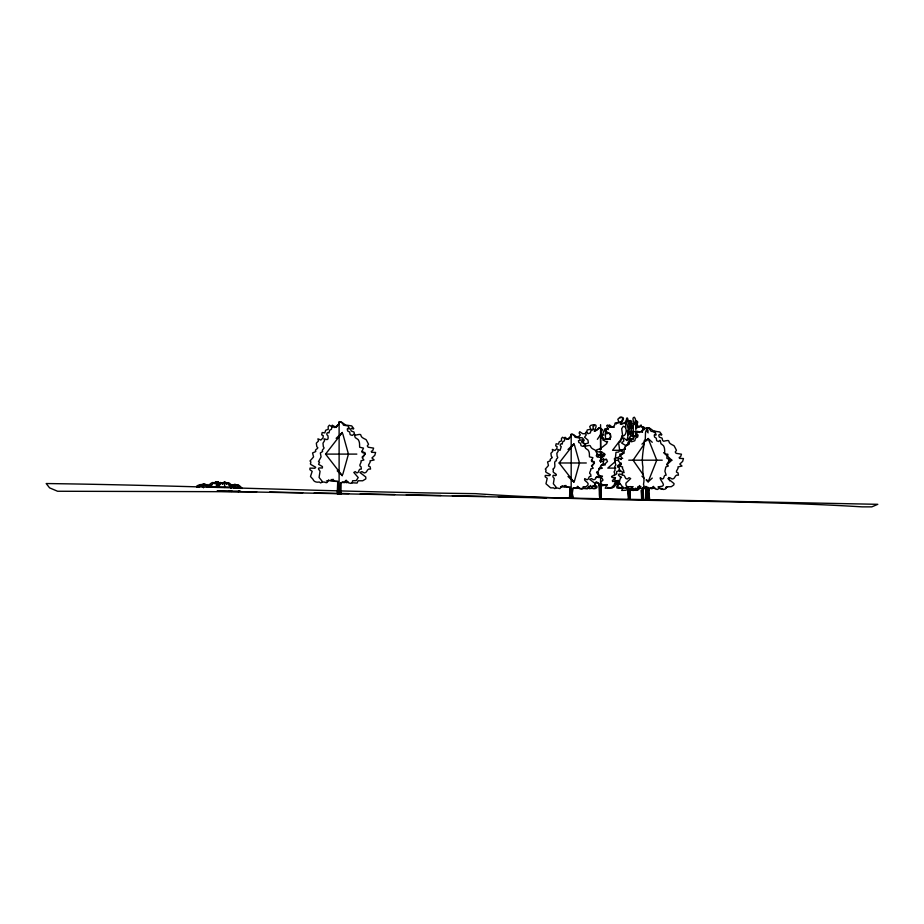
<?xml version="1.0" encoding="UTF-8"?>
<svg xmlns="http://www.w3.org/2000/svg" width="924" height="924" viewBox="0 0 924 924"><rect width="100%" height="100%" fill="white"/><g stroke="black" fill="none" stroke-linecap="round" stroke-linejoin="round"><path stroke-width="1.39" d="M204.77 485.077C206.664 484.199 201.709 484.753 201.709 484.592C198.926 484.003 200.774 486.394 198.949 486.428M238.542 485.47C237.387 485.758 238.057 483.841 236.498 485.701M622.614 435.366L621.667 428.748L623.238 426.253C628.216 426.773 626.31 437.71 621.91 435.631L620.605 441.73L618.583 442.584L619.738 450.716L618.514 452.067L615.985 452.31L615.349 458.604M220.559 482.848C220.801 483.818 222.107 482.005 223.007 483.829C222.441 482.051 227.223 481.45 226.415 483.76M646.199 499.769L646.28 491.903M199.896 485.516L200.647 484.65M337.768 493.682L338.149 481.462L334.188 481.196L333.114 479.302L331.739 479.914C331.15 482.467 329.291 479.394 328.032 480.954C326.853 484.592 325.179 481.346 322.799 482.074L319.069 477.431L320.062 471.344L318.433 468.872L318.907 467.948L322.384 467.983L322.441 466.585L318.572 464.322L319.565 462.243L318.457 461.654L321.067 456.906L320.328 452.956L322.591 451.536C321.021 449.156 325.837 448.845 323.331 446.662L322.996 443.162L324.613 440.586C322.222 435.631 329.487 443.936 327.916 435.724C325.641 434.58 327.154 431.6 328.99 432.906L329.614 430.238L331.439 429.256L332.236 425.167L336.128 427.489L338.762 424.243C339.651 417.613 344.456 426.253 347.574 425.283L351.709 425.895L353.753 428.563C352.956 430.399 352.263 426.703 350.658 429.002L351.166 431L354.042 432.062L354.539 434.349L355.601 435.158C364.102 433.125 358.397 435.735 363.594 438.38L366.1 439.639L367.128 441.499L368.549 444.271L367.302 445.922L368.191 447.228L373.619 448.117L372.765 450.496L371.286 451.397L371.644 452.31L375.606 452.448L374.821 455.266L371.933 457.958L374.151 459.956L370.027 460.845C371.587 462.427 365.696 466.112 370.12 466.77L370.559 469.069C366.378 468.064 367.694 473.03 364.229 472.949L361.942 471.61L359.886 472.464L365.777 476.98L365.835 478.886L362.682 480.78L358.166 480.769L357.057 483.079L352.194 482.778M569.993 498.221L570.327 487.341L566.805 487.11L565.846 485.423L563.986 486.96L561.33 486.89L559.875 488.623L556.675 487.884L553.349 483.76L554.238 478.332C552.76 477.535 551.882 474.636 554.596 475.34L555.232 475.733C558.304 474.728 554.562 473.319 553.568 472.395C552.344 471.471 554.204 470.258 552.864 469.115C557.322 467.036 552.309 461.365 556.479 460.706C555.081 458.581 559.366 458.304 557.149 456.364L556.837 453.257L558.177 451.374L557.83 449.399L560.059 450.381L561.226 446.627C559.205 445.611 560.545 442.966 562.173 444.121L562.739 441.753L564.356 440.875L565.061 437.237L567.428 439.304L570.755 436.417C570.801 432.432 574.37 434.927 575.121 437.283L579.117 437.884L580.399 440.263L578.447 440.656L578.771 442.423L580.572 443.37L581 445.703L582.928 446.373C586.163 443.023 583.991 448.556 586.59 449.006L588.172 450.127C589.847 452.564 589.235 454.978 589.489 456.872L592.896 457.669L591.383 460.903L591.914 461.723L594.155 461.515L593.658 464.033L591.845 466.424L593.243 468.202L590.644 468.999C591.683 470.512 587.803 473.365 590.702 474.266L590.967 476.31C587.93 475.848 589.466 479.568 586.983 479.764L584.719 478.586C583.079 481.173 589.431 482.005 587.999 485.042L586.024 486.729L583.171 486.729L582.871 488.519L581.589 489.062L579.417 488.519L577.581 486.29L576.022 488.473L574.497 487.86L572.499 488.415L571.979 493.324L572.707 498.221M629.972 499.191L630.353 491.787M221.298 483.437C219.207 485.608 220.42 483.633 217.96 487.468M645.46 499.769L645.795 488.496M629.694 499.191L629.625 490.17M633.529 436.717C628.747 434.707 633.414 416.297 633.414 433.552M603.453 458.431L603.441 459.979L606.49 459.344L607.495 461.492L605.232 463.686L601.201 465.142M641.579 490.344L641.926 499.514M214.368 482.952L214.911 482.698M629.198 490.17L629.071 499.191M628.02 490.575L628.124 488.126M646.846 430.33C648.082 423.827 652.529 432.27 655.717 431.369L659.805 431.982L661.827 434.65C661.041 436.486 660.36 432.79 658.766 435.089L659.262 437.087L662.104 438.149L662.6 440.436L663.651 441.245C672.106 439.212 666.4 441.822 671.563 444.467L674.046 445.738L675.063 447.586L676.472 450.358L675.236 452.009L676.114 453.314L681.485 454.204L680.641 456.583L679.175 457.496L679.533 458.396L683.46 458.535L682.674 461.353L679.821 464.044L682.016 466.043L677.939 466.932C679.486 468.526 673.642 472.199 678.02 472.857L678.459 475.155C674.301 474.162 675.64 479.106 672.187 479.036L669.935 477.696L667.89 478.563L674.093 483.633L673.781 484.973L671.321 486.682L666.192 486.856L665.707 488.865L663.698 489.477L660.279 488.865L658.027 486.879M601.108 498.602L600.889 485.735L605.416 484.707M627.974 488.126L628.539 499.191M642.977 499.514L642.654 488.507L643.439 487.422M641.198 490.344L641.683 499.514M646.985 499.769C647.528 494.248 647.1 489.42 645.98 486.371C644.964 492.353 644.375 486.29 643.474 484.326C645.125 476.98 642.18 476.276 642.919 466.932C641.233 458.2 643.681 450 644.351 440.344C645.772 443.185 645.183 432.663 645.645 431.924C649.283 422.153 645.61 431.693 648.186 432.848M630.191 499.191L630.041 490.17M583.321 442.954L583.009 440.679L581.854 439.466M605.509 438.75L605.393 433.945L609.159 432.94L610.383 434.153L610.267 439.478M618.341 482.709L618.341 483.414L615.938 483.691M631.427 427.708L631.566 421.055L630.099 429.082L629.36 427.5L629.937 422.522L628.851 420.836M635.931 430.33C634.291 426.334 641.002 425.017 642.804 427.65L642.33 431.6M636.763 428.135L636.786 427.419L638.6 426.9M622.972 488.23L622.995 487.283M625.525 424.07L626.206 422.949M636.705 436.371L637.04 435.62M633.437 433.945L633.032 435.366M630.849 439.812L629.81 437.248L630.18 436.371L633.471 435.701L632.501 433.264L634.314 431.589L636.139 431.635L636.74 432.582M634.303 436.371L636.636 434.396M625.71 427.708L625.444 421.055L627.049 423.954L628.181 429.082L629.544 427.5L628.597 423.585L629.025 421.413L630.18 420.466L631.127 421.621M215.662 482.732C216.031 481.623 219.716 482.005 219.427 483.541M236.313 485.574C235.608 482.686 233.091 486.602 232.317 484.753C230.653 486.139 229.418 480.619 226.946 483.829M626.992 440.621L629.475 428.205L626.946 431.52M650.057 488.519L649.722 488.138M605.878 430.249C605.301 424.717 602.887 434.615 602.24 435.435C599.191 434.534 601.732 431.878 601.709 429.533L600.103 427.685L598.937 427.731L597.239 429.672L594.109 430.919M615.315 459.436L614.864 461.908L615.869 464.864L614.679 466.793L615.061 470.304L614.079 471.794L614.83 473.954L614.056 475.617M633.067 427.061L633.333 425.987M592.434 486.705C590.494 490.355 599.318 488.542 596.581 485.932C594.513 486.786 595.218 483.056 595.899 482.12L596.407 481.797C602.286 484.419 598.452 492.827 599.953 498.602M342.781 474.416L348.44 454.1L342.781 433.772M574.497 480.896L579.487 462.982L574.497 445.079M644.317 429.66L644.34 427.65L643.404 426.738L640.471 426.484M228.794 491.36L240.61 491.106M238.184 491.556L239.235 491.06M624.774 449.249L625.167 448.048M607.784 487.283L607.703 488.23L612.069 488.034A7.23 6.26 -90 0 1 613.836 487.179L616.031 484.499L616.181 482.882L617.44 482.467M616.227 424.07L616.608 422.996L618.514 422.949M208.94 486.451C203.927 486.347 208.05 481.543 207.877 487.41M577.893 437.202L580.341 434.904L579.117 433.079L579.718 431.704L582.686 433.714L584.892 433.702L586.636 432.086L587.19 429.96L590.771 429.244L589.72 426.588L590.84 425.375L593.289 424.728L594.317 425.849M209.494 486.474L209.817 485.712L210.187 486.486M627.073 422.095C629.417 416.897 625.213 416.227 626.715 421.829M630.318 434.834L630.318 431.011L630.156 434.765M620.212 421.829L619.611 422.626M630.653 424.867L631.184 423.585M206.837 485.516C205.983 484.315 204.666 485.031 204.447 484.696M592.781 486.267L593.116 485.527M669.611 480.838L668.895 477.431M633.032 439.131L633.783 436.371L636.601 435.343L636.497 432.709L637.71 431.254L639.708 432.548M221.552 482.767L222.118 482.755M602.044 438.334L602.633 437.179L603.037 440.286M605.705 430.584L605.382 434.199M620.639 476.426L621.517 477.639M578.008 487.884L578.32 487.294M207.242 487.214L208.824 485.574L209.736 486.474M215.049 487.41C216.655 486.232 217.452 486.128 216.574 484.268C219.404 486.024 217.902 484.719 218.249 483.772C219.45 483.113 222.534 482.328 220.12 483.772M590.679 485.377L589.073 487.78A6.514 4.608 -90 0 0 587.779 488.553L582.836 488.519M641.094 431.958L641.799 431.196L642.388 431.924M633.598 424.913L635.054 422.949M640.875 486.486L640.182 487.156L638.715 486.59L636.89 488.865L635.851 488.519M584.499 488.311L587.352 488.611L587.987 487.884C587.918 484.603 593.855 488.588 594.975 485.042L594.917 483.356L589.674 479.337L591.51 478.574L593.531 479.764C596.627 479.833 595.46 475.421 599.168 476.31L598.787 474.266C596.003 474.497 599.48 471.575 596.511 472.557M220.79 482.721L219.958 482.767M219.196 482.698C220.108 484.546 215.454 479.637 214.865 483.31M667.717 486.625L665.788 488.161M229.152 483.772C227.246 481.912 229.037 485.319 231.266 486.994L218.214 486.994M207.357 485.989L209.355 486.451M231 488.369C231.439 487.502 228.921 483.414 230.353 484.8M597.366 439.339L600.577 434.65L603.822 439.339M605.774 429.914L607.853 428.205L608.258 429.672M644.178 444.213L633.079 460.187L643.381 475.017M646.557 440.794L648.14 438.507L652.263 442.284M328.678 479.914L327.685 481.034L326.403 480.93M599.029 468.595L599.849 467.463M621.425 464.322L618.526 467.07C620.743 468.387 617.659 469.785 619.623 470.755L624 472.672M653.926 431.924L654.723 431.196L655.659 431.958M622.707 437.04L612.543 450.288L622.279 450.288M337.202 470.847L342.4 475.768L325.571 454.1L342.4 432.42L336.163 438.334M568.006 476.484L574.116 482.27L559.136 462.982L574.116 443.693L568.006 449.48M595.483 487.606L594.467 488.195M637.803 489.397L637.41 489.882C635.689 489.316 631.935 491.949 631.531 489.246L632.339 488.172M635.319 488.172C632.859 492.954 643.139 488.75 637.618 487.26M632.871 488.265L631.901 489.558A5.994 4.239 -90 0 0 630.711 490.263L627.754 490.436L628.401 487.398M322.314 482.051L320.616 482.94L319.277 482.005C316.874 482.582 313.721 481.878 312.936 479.221L310.476 476.541L312.173 471.344L309.898 469.681L309.979 468.11L314.899 468.26L315.696 467.244L311.122 464.668C309.124 463.698 312.254 462.3 310.014 460.984L313.582 456.906L312.555 452.956L315.754 451.536C313.802 448.891 320.27 448.868 316.805 446.662L316.32 443.162L318.445 441.048L317.902 438.831L320.836 440.032L322.961 437.988L323.284 435.724L321.679 434.834L322.187 432.513L324.798 432.906L325.687 430.238L328.263 429.256L328.159 426.622L329.394 425.167L332.086 426.876M556.236 487.86L554.723 488.657L553.534 487.826L550.658 487.884L545.957 483.76L547.216 478.332L545.183 476.853L545.252 475.456L549.641 475.594L550.346 474.693L546.269 472.395C544.502 471.54 547.285 470.281 545.287 469.115L548.475 465.488L547.551 461.977L550.392 460.706C548.66 458.35 554.423 458.339 551.328 456.364L550.9 453.257L552.783 451.374L552.309 449.399L554.92 450.473L556.814 448.66L557.103 446.627L555.671 445.842L556.121 443.786L558.442 444.121L559.239 441.753L561.526 440.875L561.446 438.53L562.531 437.237L564.934 438.761M198.856 487.41L199.203 485.724M619.761 483.714L617.706 485.447L617.775 486.798L620.039 487.676L623.25 487.433L621.656 490.436L625.837 490.263A5.994 5.994 0 0 1 627.523 489.558L628.886 488.265M230.561 485.412C231.277 484.961 233.241 484.753 231.404 485.55M626.622 421.621L628.274 420.466M597.632 456.595L599.699 454.585M362.15 457.045L365.269 454.1L362.15 451.143M591.418 465.881L594.467 462.982L591.418 460.094M592.203 429.152L591.764 430.538M621.24 463.051L617.579 465.731L617.567 467.013L618.514 467.163M641.961 444.167L648.14 438.507L656.756 460.187L648.14 481.854L646.084 479.972M652.263 478.089L648.14 481.854L646.557 479.579M666.666 464.899L671.817 460.187L663.582 452.644M210.222 487.271C213.213 483.876 211.273 484.234 214.172 482.755M635.735 421.945L636.613 421.159C638.865 421.055 637.086 424.451 636.22 425.34L636.763 427.708M606.86 439.374L610.394 438.704M208.859 486.486L208.928 485.158L211.169 484.938M615.396 461.492L607.796 468.098L615.823 468.098M213.063 483.252L212.566 483.841M620.12 417.914L620.94 417.244C626.611 417.094 620.986 422.049 621.228 424.07L626.276 422.684M662.67 488.519L661.711 488.992L660.776 488.138M600.115 449.803L601.108 449.052M602.506 476.068L600.773 477.373L598.302 477.523L598.636 475.837M228.956 491.36L229.556 490.944M238.311 491.556L238.981 491.21M655.566 488.392L651.859 488.138M348.048 481.878L346.8 482.732L344.375 482.039L340.586 482.674L340.378 490.887M201.397 485.758L203.453 484.384L205.509 485.758M214.946 483.806L217.163 482.316L219.392 483.806M222.569 484.084L224.74 482.628L226.923 484.084M231.912 486.752L234.996 484.684L240.136 488.126L234.996 488.126L234.996 484.684M219.935 482.755L220.536 482.455L219.739 482.952M200.081 485.285L198.221 485.088L198.487 486.59L197.02 485.678L197.551 486.913L196.789 487.329M629.117 439.131L626.033 439.812L623.85 438.057L622.938 438.507L623.873 440.91L621.621 443.023L626.079 445.714M230.446 484.996C229.845 485.216 238.727 484.43 233.737 484.58M216.62 487.202L216.02 487.387M630.434 425.502L629.36 427.5L630.549 428.205M211.157 484.869C209.286 484.696 211.099 482.802 212.508 482.536L214.033 482.698M579.348 487.606C577.535 489.789 575.086 486.509 573.042 488.415L572.314 493.324L573.342 498.221L569.507 498.221L569.969 487.341L564.991 487.11L564.079 485.527M627.893 487.41L625.848 487.456M650.484 488.207L649.399 488.761L648.706 491.591L649.734 499.769L645.379 499.769L646.211 491.591L645.657 488.761L644.767 488.207C643.196 488.022 639.339 489.87 640.228 486.729L639.177 486.359L636.844 488.865L634.083 489.477L632.212 488.149C632.57 484.684 626.691 488.784 625.929 484.973L625.964 483.067L630.688 478.563L629.036 477.696L627.211 479.036C624.197 478.932 625.825 474.462 622.152 475.155L622.499 472.857C626.125 471.968 621.263 468.607 622.568 466.932L619.265 466.043L621.044 464.044L618.734 461.353L618.098 458.535L620.94 458.766L621.633 457.842L619.692 454.204L624.035 453.314C624.37 451.235 623.538 448.51 625.71 445.738L627.719 444.467C630.896 444.017 628.436 437.722 632.374 441.522L634.834 440.76L635.377 438.149L637.676 437.087L638.08 435.089C636.694 432.802 636.22 436.544 635.596 434.65L637.237 431.982L641.706 431.473C643.312 429.787 647.378 425.109 647.712 430.33L648.278 431.127M233.645 488.369C235.297 487.329 230.7 485.689 232.432 484.846M600.958 457.911L604.723 455.197L604.654 453.684L601.085 452.102L596.95 451.721L596.731 449.803C600.912 448.983 603.453 446.107 606.791 443.589L606.895 442.169L604.042 440.598L604.25 439.374L609.54 438.403L610.995 437.179L610.348 434.28L605.151 431.034L607.784 428.482L606.698 425.583L607.761 425.04L610.302 427.154L612.67 427.154L614.529 425.363L615.13 422.996L618.976 422.199L617.833 419.265L619.946 417.244C626.091 417.001 620.166 422.025 620.27 424.07L625.906 422.684L627.719 420.524L629.394 420.79L631.196 422.522M562.543 485.666L560.568 486.994M603.915 435.146L600.554 434.407L602.182 429.533L599.907 427.685M651.674 487.733L652.702 487.306M334.892 427.489L338.623 424.243C338.727 419.981 342.7 422.557 343.532 425.225L348.013 425.895L349.468 428.563C348.914 430.48 348.556 426.726 347.274 429.002L347.632 431L349.665 432.062L350.138 434.673L352.31 435.435C355.936 431.67 353.499 437.884 356.421 438.38L358.2 439.639C360.083 442.388 359.39 445.091 359.667 447.228L363.513 448.117L361.804 451.755L362.404 452.679L364.922 452.448L364.356 455.266L362.323 457.958L363.894 459.956L360.972 460.845C362.15 462.554 357.784 465.765 361.041 466.77L361.342 469.069C357.923 468.549 359.655 472.73 356.872 472.949L355.255 471.61L353.8 472.464L358.223 477.546L356.248 480.596L352.587 480.769L352.24 482.778L350.797 483.391L348.36 482.778L346.304 480.272L345.38 480.642C346.338 482.224 343.844 483.471 342.827 482.039L340.852 483.333L340.91 490.887M616.008 483.564L615.846 482.871M633.09 486.59L630.076 488.865L627.696 488.091C625.305 488.681 622.199 487.953 621.425 485.308L618.988 482.628L620.674 477.431L618.387 474.959L619.057 474.035L622.245 474.497M218.491 484.996L217.718 485.608M620.685 470.593L616.897 471.367L616.47 472.21C618.387 474.624 612.993 475.363 611.596 476.426C611.341 479.498 619.969 475.155 612.416 480.434L612.647 481.554L618.491 480.422L618.271 482.143L619.623 482.686M615.546 482.213L617.694 482.374M232.109 491.129L217.683 490.944M584.326 444.282L588.38 442.954L587.964 440.124L584.534 437.202L586.266 434.904C584.395 432.594 586.474 430.48 587.93 433.714L590.297 432.963L591.117 429.96L593.647 429.244L592.896 426.588L594.294 424.774C600.069 424.509 589.166 436.29 598.475 428.724L599.699 427.685M605.324 464.853L602.737 465.234M625.386 449.133L620.836 449.93L620.662 450.947L623.111 452.252L623.03 453.43L618.491 457.264L614.391 458.581L614.587 460.164L618.121 460.487M593.104 488.219L589.339 488.657L588.669 487.445M614.402 427.154L612.289 427.154L609.436 424.936L608.847 426.461L609.655 427.489M582.466 488.553L577.846 488.311M643.82 487.422L642.723 488.507L643.173 499.514L641.418 499.514M229.06 485.458L230.145 484.696M607.345 484.823L604.897 484.638M623.608 487.641L619.808 488.299L618.075 487.572M622.926 487.641L617.013 488.034L616.701 486.809L618.168 483.991L616.678 482.455L614.645 482.882L614.472 484.499L612.034 487.179A7.23 6.988 -90 0 0 610.071 488.034L605.197 488.23L607.056 484.615L603.314 484.904L600.669 483.841L600.588 482.224L602.979 480.133C602.564 478.274 601.085 478.401 601.501 476.149L595.541 477.512M325.571 454.1L356.849 454.1M596.569 454.539L604.793 454.539M628.77 460.187L662.231 460.187M669.08 460.187L671.817 460.187M559.136 462.982L586.301 462.982M211.827 486.786L217.163 486.786L217.163 482.316M599.41 498.602L601.316 498.602L601.016 485.735L606.421 485.204M628.228 499.191L630.272 499.191L629.983 490.17M607.657 441.707L606.768 441.337M211.111 485.088C207.9 483.102 210.048 485.527 208.062 486.474M256.687 491.776L57.588 491.256L49.573 487.849L46.2 483.541C189.351 485.412 332.351 491.984 475.502 493.647C604.169 502.725 733.333 498.972 862.08 506.86L871.817 506.86L877.8 504.319L498.417 496.662M269.635 492.042L302.726 492.711M314.241 492.942L348.775 493.635M360.279 493.866L394.814 494.571M406.329 494.802L440.863 495.495M452.379 495.726L485.47 496.396M218.422 491.256L546.558 497.944M640.598 488.126L639.535 488.034A7.23 3.615 -90 0 0 638.507 487.179L638.345 486.763M606.467 459.436L600.404 459.725M222.291 483.587C223.562 480.769 227.038 484.026 227.743 483.067C228.193 481.727 225.883 484.753 225.814 482.963C226.634 482.213 222.857 482.478 223.331 482.755M565.788 438.657L568.526 439.304L570.882 436.417C571.841 430.607 575.906 438.219 578.724 437.341L582.397 437.884L583.991 439.766L583.98 440.852L583.009 439.94L581.519 441.302L581.912 442.423L584.465 443.37L585.862 446.13C592.827 444.236 588.646 446.696 592.965 449.006L595.206 450.127L596.119 451.778L597.389 454.238L596.28 455.705L597.066 456.872L601.894 457.669L601.131 459.782L599.815 460.591L600.138 461.399L603.672 461.515L602.968 464.033L600.404 466.424L602.379 468.202L598.706 468.999C600.126 470.559 596.257 471.656 597.401 473.781M333.056 426.761L334.407 427.5M630.676 428.205L629.463 427.939L629.452 426.796L631.023 422.522L628.759 420.478M640.69 487.306L639.431 485.516M601.963 451.94L600.184 451.466M230.838 491.21L231.612 491.464L230.584 491.06M622.707 458.373L621.644 458.177L621.044 459.586M598.486 472.799L596.835 471.933M619.623 481.554C617.544 482.79 617.925 482.386 617.128 480.699L615.557 481.462L615.257 480.261M221.714 491.071L222.384 491.395M217.117 490.979L217.787 491.314M643.312 487.306L644.074 487.733M594.917 485.932L595.703 486.602M216.713 486.833L216.251 485.724L217.463 486.509M630.873 441.337L631.669 441.811M584.187 446.188L585.008 446.708M629.66 438.288C627.835 437.514 628.863 440.159 629.325 440.91L627.731 443.023L628.921 444.409M201.155 484.719C200.231 484.892 208.697 483.24 202.437 484.638M219.716 490.944L220.316 491.36M217.81 486.382L217.521 485.781M615.095 478.967L613.975 477.489M631.335 422.684C637.814 427.824 630.018 417.486 634.418 417.244L635.504 419.265L635.181 422.626M242.192 488.403C239.328 484.973 235.47 482.767 240.055 488.403M641.961 476.207L644.028 478.089M601.767 454.585L603.834 456.595M630.33 441.175L630.572 438.611L633.159 438.992C632.894 435.551 637.826 436.729 635.423 433.264L636.705 431.589L638.057 431.808M595.737 482.813L598.671 483.391L598.879 484.211L599.699 498.602M627.858 434.834L627.87 431.011L628.262 432.074M648.105 487.733L647.655 487.04L647.597 499.769M231.277 485.47L232.167 485.562M627.846 445.46L626.691 444.536L626.079 446.026M331.127 479.429L332.143 481.196L337.745 481.462L337.225 493.682L341.545 493.682L341.095 492.377M620.443 470.27L619.715 470.443L619.773 471.69M607.172 433.622L606.86 432.074M632.478 431.277L632.882 432.963M636.012 427.708L635.527 425.34L636.855 422.684L636.474 421.055L633.171 424.913L632.882 428.366M340.506 492.377L340.829 493.682M648.787 499.769L648.094 494.271L648.579 488.761L650.484 488.126L651.94 488.819L653.418 486.359L655.174 488.865L657.23 489.477L658.454 488.865L658.743 486.856L660.221 486.532C667.636 486.255 659.574 480.353 660.21 477.708L662.369 479.036C664.876 478.667 663.074 474.867 666.169 475.155L664.899 471.228L665.846 466.932L668.318 466.043L666.989 464.044L668.722 461.353L669.195 458.535L667.602 458.778C664.668 458.281 670.72 453.245 666.343 454.181L664.749 453.314C664.529 451.108 665.072 448.44 663.501 445.738L661.988 444.467C659.378 443.913 661.746 437.78 658.512 441.522L656.675 440.76L656.271 438.149L654.55 437.087L654.25 435.089C655.382 432.825 655.636 436.59 656.098 434.65L654.873 431.982L651.074 431.312L648.625 427.708L647.054 429.579M213.56 482.848L214.691 482.478L215.604 483.633L215.592 482.062L218.526 482.062L218.457 482.732M641.395 426.461L641.06 424.936L639.408 427.154L638.184 427.154L637.133 424.07M627.974 491.787L628.632 498.567M648.613 489.628L648.798 495.449M629.071 493.023L629.232 499.191M600.727 453.592L600.796 462.092M600.577 434.65L600.669 448.856M600.681 451.697L600.704 454.539M642.492 431.508L642.492 432.143M642.492 488.172L642.492 499.514M600.577 424.682L600.577 449.711M600.577 451.905L600.577 457.611M600.577 460.822L600.577 461.885M600.577 475.744L600.577 498.602M571.182 434.049L571.182 498.221M339.108 421.575L339.108 490.887M339.108 492.377L339.108 493.682M234.915 484.303L234.915 488.403M224.636 482.143L224.636 487.468M217.059 481.82L217.059 486.521M203.453 484.384L203.453 487.814M203.361 484.003L203.361 487.41M236.313 485.308C234.892 485.008 238.889 484.684 236.313 485.308M205.417 484.419C206.618 484.58 205.001 485.273 205.463 484.407"/></g></svg>
